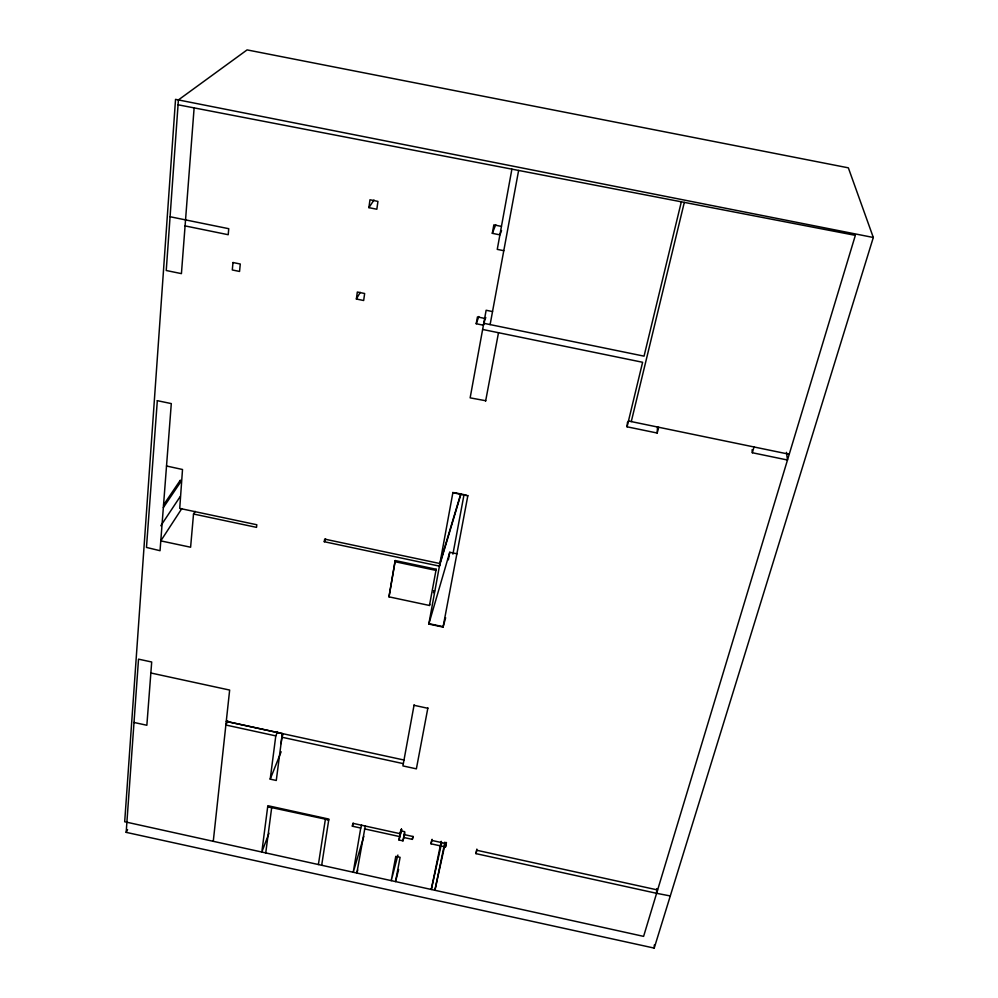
<?xml version="1.0" encoding="UTF-8"?>
<svg xmlns="http://www.w3.org/2000/svg" width="998" height="998" viewBox="0 0 998 998"><rect width="100%" height="100%" fill="white"/><g stroke="black" fill="none" stroke-linecap="round" stroke-linejoin="round"><path stroke-width="1.5" d="M134.006 722.465L146.856 725.259L151.696 661.998L138.522 659.154L126.172 832.357L654.214 948.1L654.301 945.019M670.294 895.955L656.597 893.31L656.734 888.644M627.493 422.204L627.068 426.807L657.195 433.032L657.482 426.994M194.123 107.896L181.424 273.627L166.242 270.508L178.405 99.925L247.092 49.9L848.35 167.839L873.312 237.487L654.214 948.1M195.184 511.375L193.525 514.007L190.606 547.228L160.79 540.879L181.823 508.568M213.273 841.314L229.652 690.067L150.86 672.989M403.99 760.027L226.259 721.392L282.359 733.567L276.271 780.473L270.209 779.151L275.785 735.888L277.556 731.571M265.742 852.916L271.681 807.619L267.689 806.746L328.741 819.882L325.398 819.146L318.399 864.542M281.037 743.622L282.359 733.58M356.373 299.013L357.334 292.015L364.644 293.512L363.659 300.51L356.373 299.013L360.241 292.389M368.898 207.646L369.971 199.775L377.943 201.396L376.832 209.243L368.898 207.646L374.001 200.012M461.051 493.711L439.407 566.128L324.3 541.727L324.662 539.12L439.881 563.533L460.639 494.222M321.68 865.266L328.866 819.084L267.826 805.685L261.825 852.043L268.986 833.243M388.995 596.854L395.208 560.564L436.176 569.247L429.464 605.474L388.995 596.854L395.208 560.564M361.625 825.084L360.74 828.041L352.381 826.207L352.855 823.313L400.123 833.692L401.308 829.176M360.74 828.041L353.242 872.24L363.796 836.399M365.293 825.895L356.847 873.038L357.721 870.044M501.532 230.526L499.911 234.867L492.326 233.332L493.848 224.874L501.445 226.409M484.417 322.317L483.406 325.211L476.233 323.739L477.456 316.927L484.654 318.399M414.108 704.875L402.918 765.915L416.378 768.847L427.893 707.856M445.632 617.75L443.062 627.093L428.816 624.049L452.942 492.338M485.727 400.734L470.145 397.853L486.138 310.253L492.525 311.563M511.899 169.149L497.254 249.375L503.778 250.698M490.118 324.587L518.623 170.446M448.351 559.816L449.749 552.268L457.034 553.803M404.514 834.864L402.967 840.852L398.951 839.967L401.545 829.113M400.123 833.692L400.66 830.81L404.701 831.696L404.153 834.577L412.885 836.499L412.336 839.368L403.616 837.459L402.967 840.852M439.394 566.115L439.881 563.533M452.917 554.115L464.02 494.709M443.062 627.093L467.887 495.47M485.627 401.059L498.501 332.708M395.532 881.583L400.098 857.319L395.782 856.371L391.253 880.635L397.89 855.037M656.597 893.31L475.996 853.639L476.869 849.098M431.036 843.809L431.71 840.403L446.181 843.584L445.482 846.978L431.036 843.809L432.084 839.306M444.584 846.204L434.903 890.278L444.896 842.112M445.482 846.978L446.468 842.462M475.996 853.639L476.745 850.259L657.607 889.966M441.777 842.399L431.286 889.48L441.216 841.314M627.068 426.807L642.612 362.274L482.633 329.452M681.335 201.808L644.047 356.149L483.756 323.29L485.764 317.514M631.285 421.58L684.316 202.382M412.336 839.368L413.085 836.386M657.195 433.032L658.655 427.244M395.919 880.074L398.614 869.52M403.616 837.459L404.764 832.981M398.951 839.967L401.695 829.513M786.474 452.356L787.484 460.016L752.342 452.743L754.014 446.967M428.816 624.049L449.749 552.268M429.464 605.474L429.814 604.326M436.176 569.247L435.839 570.369L394.809 561.674M352.381 826.207L353.28 823.25M476.233 323.739L478.828 316.516M492.326 233.332L495.719 224.675M270.209 779.151L281.137 751.768M283.033 734.341L281.885 737.21L403.329 763.645M324.3 541.727L325.573 538.895M227.831 720.805L225.872 725.022L275.785 735.888M126.172 832.357L127.582 829.6M160.84 525.734L180.301 496.405M163.335 507.608L180.139 482.72L180.351 480.15L163.535 504.976M178.056 104.79L855.348 235.353L643.598 936.374L124.688 821.753L175.536 99.363L873.312 237.487M170.072 216.741L228.754 228.704L228.205 234.717L185.079 225.91M628.466 421.006L789.218 454.252M454.439 492.65L466.39 495.158M452.83 492.688L467.775 495.831M193.525 514.007L256.523 527.368L256.81 524.748L179.727 508.406L182.509 469.497L166.516 466.004M428.928 623.663L443.174 626.707M413.983 705.287L427.78 708.268M364.42 828.851L399.587 836.574M752.093 449.724L752.342 452.743M433.531 592.438L434.28 592.6L433.569 592.363M433.843 590.741L434.592 590.903L433.868 590.666M157.322 400.672L146.469 547.428L160.042 550.709L171.294 403.591L157.322 400.672M232.996 262.524L232.297 269.959L239.557 271.456L240.269 264.008L232.996 262.524"/></g></svg>
